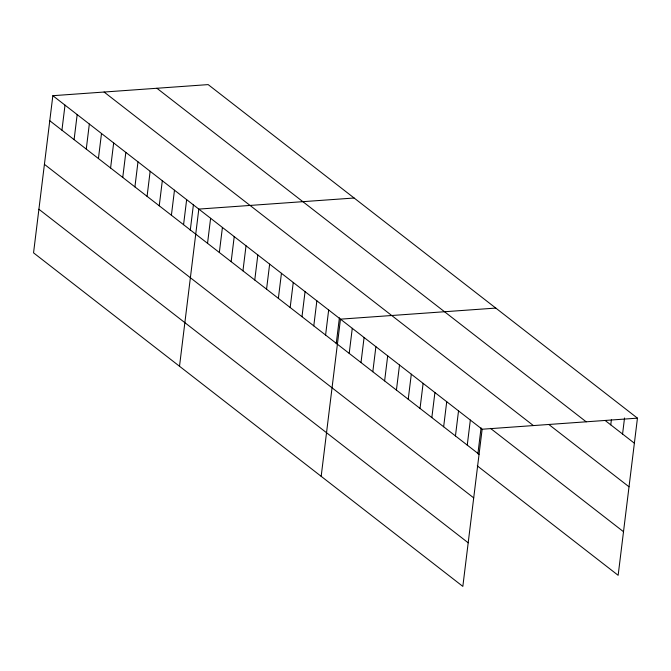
<?xml version="1.0" encoding="UTF-8"?>
<svg xmlns="http://www.w3.org/2000/svg" width="671" height="671" viewBox="0 0 671 671"><rect width="100%" height="100%" fill="white"/><g stroke="black" fill="none" stroke-linecap="round" stroke-linejoin="round"><path stroke-width="1.01" d="M52.85 95.693L33.55 252.85L462.839 586.395L482.139 429.23L52.85 95.693L208.161 84.605L637.45 418.15L618.15 575.307L477.274 465.85M61.933 130.191L65.012 105.137M74.095 139.643L77.173 114.59M86.265 149.088L89.335 124.043M98.427 158.541L101.497 133.495M110.589 167.993L113.667 142.94M122.751 177.446L125.829 152.392M134.913 186.89L137.991 161.845M147.075 196.343L150.153 171.29M159.245 205.796L162.315 180.742M171.407 215.24L174.477 190.195M183.569 224.693L186.647 199.648M190.262 230.346L193.449 204.395M179.509 366.257L198.809 209.092L354.12 198.012M207.54 243.313L210.61 218.268M219.342 252.489L222.42 227.444M231.151 261.665L234.221 236.611M242.952 270.832L246.031 245.787M254.762 280.008L257.832 254.955M266.563 289.176L269.641 264.131M278.373 298.352L281.443 273.298M290.174 307.519L293.252 282.474M301.984 316.695L305.053 291.65M313.785 325.871L316.863 300.818M325.594 335.039L328.664 309.994M336.221 343.753L339.409 317.802M321.174 476.326L340.474 319.161L495.785 308.081M349.205 353.382L352.275 328.337M361.006 362.558L364.085 337.513M372.816 371.734L375.894 346.681M384.617 380.902L387.695 355.856M396.427 390.077L399.505 365.024M408.228 399.245L411.306 374.2M420.038 408.421L423.116 383.367M431.839 417.588L434.917 392.543M443.648 426.764L446.727 401.719M455.45 435.94L458.528 410.887M467.259 445.108L470.337 420.063M477.886 453.822L481.073 427.872M610.761 424.852L611.382 419.845M622.571 434.028L624.533 417.991M482.139 429.23L637.45 418.15M605.25 420.574L634.372 443.195M156.905 88.262L586.194 421.807M548.744 424.424L629.021 486.794M104.097 92.036L533.395 425.573M490.493 428.366L623.51 531.709M49.771 120.738L479.06 454.284M44.42 164.336L473.709 497.882M38.901 209.251L468.199 542.797"/></g></svg>
